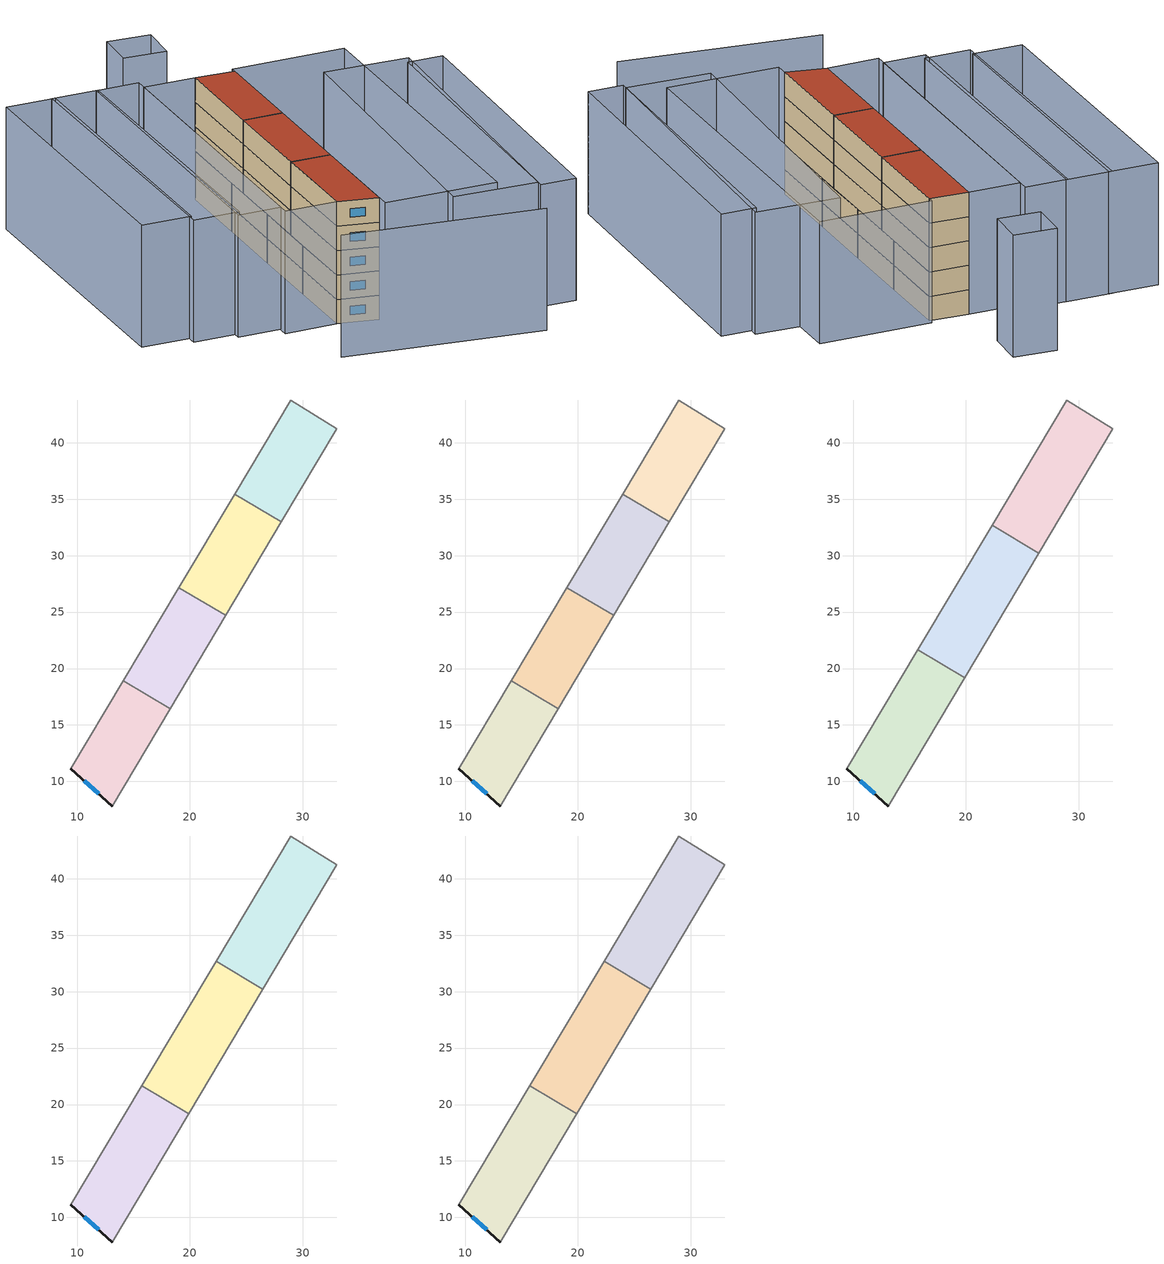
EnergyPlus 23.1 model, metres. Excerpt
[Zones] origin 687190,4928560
18fff07a786f9c95_F0_dwelling_0
 floor ground (EU_floor_Construction): 18.26,16.45 13.13,7.82 9.44,11.12 14.1,18.92 z0
 wall outside (EU_wall_Construction): 9.44,11.12 13.13,7.82 z0:3
 wall to 18fff07a786f9c95_F0_dwelling_1 (EU_wall_Construction): 18.26,16.45 14.1,18.92 z0:3
 wall adiabatic (EU_wall_Construction): 13.13,7.82 18.26,16.45 / 14.1,18.92 9.44,11.12 z0:3
 window (EU_Window_Construction): 10.64,10.04 11.93,8.89 z0.98:2.02
18fff07a786f9c95_F0_dwelling_1
 floor ground (EU_floor_Construction): 23.17,24.7 18.26,16.45 14.1,18.92 19.02,27.17 z0
 wall to 18fff07a786f9c95_F0_dwelling_2 (EU_wall_Construction): 23.17,24.7 19.02,27.17 z0:3
 wall adiabatic (EU_wall_Construction): 18.26,16.45 23.17,24.7 / 19.02,27.17 14.1,18.92 z0:3
18fff07a786f9c95_F0_dwelling_2
 floor ground (EU_floor_Construction): 28.09,32.99 23.17,24.7 19.02,27.17 23.96,35.44 z0
 wall to 18fff07a786f9c95_F0_dwelling_3 (EU_wall_Construction): 28.09,32.99 23.96,35.44 z0:3
 wall adiabatic (EU_wall_Construction): 23.17,24.7 28.09,32.99 / 23.96,35.44 19.02,27.17 z0:3
18fff07a786f9c95_F0_dwelling_3
 floor ground (EU_floor_Construction): 33,41.25 28.09,32.99 23.96,35.44 28.94,43.79 z0
 wall adiabatic (EU_wall_Construction): 28.09,32.99 33,41.25 28.94,43.79 23.96,35.44 z0:3
18fff07a786f9c95_F1_dwelling_0
 floor to 18fff07a786f9c95_F0_dwelling_0 (EU_floor_Construction): 18.26,16.45 13.13,7.82 9.44,11.12 14.1,18.92 z3
 wall outside (EU_wall_Construction): 9.44,11.12 13.13,7.82 z3:6
 wall to 18fff07a786f9c95_F1_dwelling_1 (EU_wall_Construction): 18.26,16.45 14.1,18.92 z3:6
 wall adiabatic (EU_wall_Construction): 13.13,7.82 18.26,16.45 / 14.1,18.92 9.44,11.12 z3:6
 window (EU_Window_Construction): 10.64,10.04 11.93,8.89 z3.98:5.02
18fff07a786f9c95_F1_dwelling_1
 floor to 18fff07a786f9c95_F0_dwelling_1 (EU_floor_Construction): 23.17,24.7 18.26,16.45 14.1,18.92 19.02,27.17 z3
 wall to 18fff07a786f9c95_F1_dwelling_2 (EU_wall_Construction): 23.17,24.7 19.02,27.17 z3:6
 wall adiabatic (EU_wall_Construction): 18.26,16.45 23.17,24.7 / 19.02,27.17 14.1,18.92 z3:6
18fff07a786f9c95_F1_dwelling_2
 floor to 18fff07a786f9c95_F0_dwelling_2 (EU_floor_Construction): 28.09,32.99 23.17,24.7 19.02,27.17 23.96,35.44 z3
 wall to 18fff07a786f9c95_F1_dwelling_3 (EU_wall_Construction): 28.09,32.99 23.96,35.44 z3:6
 wall adiabatic (EU_wall_Construction): 23.17,24.7 28.09,32.99 / 23.96,35.44 19.02,27.17 z3:6
18fff07a786f9c95_F1_dwelling_3
 floor to 18fff07a786f9c95_F0_dwelling_3 (EU_floor_Construction): 33,41.25 28.09,32.99 23.96,35.44 28.94,43.79 z3
 wall adiabatic (EU_wall_Construction): 28.09,32.99 33,41.25 28.94,43.79 23.96,35.44 z3:6
18fff07a786f9c95_F2_dwelling_0
 floor to 18fff07a786f9c95_F1_dwelling_0 (EU_floor_Construction): 18.26,16.45 13.13,7.82 9.44,11.12 14.1,18.92 z6
 floor to 18fff07a786f9c95_F1_dwelling_1 (EU_floor_Construction): 19.89,19.2 18.26,16.45 14.1,18.92 15.74,21.67 z6
 wall outside (EU_wall_Construction): 9.44,11.12 13.13,7.82 z6:9
 wall adiabatic (EU_wall_Construction): 13.13,7.82 19.89,19.2 / 15.74,21.67 9.44,11.12 z6:9
 wall to 18fff07a786f9c95_F2_dwelling_1 (EU_wall_Construction): 19.89,19.2 15.74,21.67 z6:9
 window (EU_Window_Construction): 10.64,10.04 11.93,8.89 z6.98:8.02
18fff07a786f9c95_F2_dwelling_1
 floor to 18fff07a786f9c95_F1_dwelling_1 (EU_floor_Construction): 23.17,24.7 19.89,19.2 15.74,21.67 19.02,27.17 z6
 floor to 18fff07a786f9c95_F1_dwelling_2 (EU_floor_Construction): 26.44,30.22 23.17,24.7 19.02,27.17 22.31,32.68 z6
 wall to 18fff07a786f9c95_F2_dwelling_2 (EU_wall_Construction): 26.44,30.22 22.31,32.68 z6:9
 wall adiabatic (EU_wall_Construction): 19.89,19.2 26.44,30.22 / 22.31,32.68 15.74,21.67 z6:9
18fff07a786f9c95_F2_dwelling_2
 floor to 18fff07a786f9c95_F1_dwelling_3 (EU_floor_Construction): 33,41.25 28.09,32.99 23.96,35.44 28.94,43.79 z6
 floor to 18fff07a786f9c95_F1_dwelling_2 (EU_floor_Construction): 28.09,32.99 26.44,30.22 22.31,32.68 23.96,35.44 z6
 wall adiabatic (EU_wall_Construction): 26.44,30.22 33,41.25 28.94,43.79 22.31,32.68 z6:9
18fff07a786f9c95_F3_dwelling_0
 floor to 18fff07a786f9c95_F2_dwelling_0 (EU_floor_Construction): 19.89,19.2 13.13,7.82 9.44,11.12 15.74,21.67 z9
 wall outside (EU_wall_Construction): 9.44,11.12 13.13,7.82 z9:12
 wall adiabatic (EU_wall_Construction): 13.13,7.82 19.89,19.2 / 15.74,21.67 9.44,11.12 z9:12
 wall to 18fff07a786f9c95_F3_dwelling_1 (EU_wall_Construction): 19.89,19.2 15.74,21.67 z9:12
 window (EU_Window_Construction): 10.64,10.04 11.93,8.89 z9.98:11.02
18fff07a786f9c95_F3_dwelling_1
 floor to 18fff07a786f9c95_F2_dwelling_1 (EU_floor_Construction): 26.44,30.22 19.89,19.2 15.74,21.67 22.31,32.68 z9
 wall to 18fff07a786f9c95_F3_dwelling_2 (EU_wall_Construction): 26.44,30.22 22.31,32.68 z9:12
 wall adiabatic (EU_wall_Construction): 19.89,19.2 26.44,30.22 / 22.31,32.68 15.74,21.67 z9:12
18fff07a786f9c95_F3_dwelling_2
 floor to 18fff07a786f9c95_F2_dwelling_2 (EU_floor_Construction): 33,41.25 26.44,30.22 22.31,32.68 28.94,43.79 z9
 wall adiabatic (EU_wall_Construction): 26.44,30.22 33,41.25 28.94,43.79 22.31,32.68 z9:12
18fff07a786f9c95_F4_dwelling_0
 floor to 18fff07a786f9c95_F3_dwelling_0 (EU_floor_Construction): 19.89,19.2 13.13,7.82 9.44,11.12 15.74,21.67 z12
 wall outside (EU_wall_Construction): 9.44,11.12 13.13,7.82 z12:15
 wall adiabatic (EU_wall_Construction): 13.13,7.82 19.89,19.2 / 15.74,21.67 9.44,11.12 z12:15
 wall to 18fff07a786f9c95_F4_dwelling_1 (EU_wall_Construction): 19.89,19.2 15.74,21.67 z12:15
 window (EU_Window_Construction): 10.64,10.04 11.93,8.89 z12.98:14.02
 roof outside (EU_roof_Construction): 13.13,7.82 19.89,19.2 15.74,21.67 9.44,11.12 z15
18fff07a786f9c95_F4_dwelling_1
 floor to 18fff07a786f9c95_F3_dwelling_1 (EU_floor_Construction): 26.44,30.22 19.89,19.2 15.74,21.67 22.31,32.68 z12
 wall to 18fff07a786f9c95_F4_dwelling_2 (EU_wall_Construction): 26.44,30.22 22.31,32.68 z12:15
 wall adiabatic (EU_wall_Construction): 19.89,19.2 26.44,30.22 / 22.31,32.68 15.74,21.67 z12:15
 roof outside (EU_roof_Construction): 19.89,19.2 26.44,30.22 22.31,32.68 15.74,21.67 z15
18fff07a786f9c95_F4_dwelling_2
 floor to 18fff07a786f9c95_F3_dwelling_2 (EU_floor_Construction): 33,41.25 26.44,30.22 22.31,32.68 28.94,43.79 z12
 wall adiabatic (EU_wall_Construction): 26.44,30.22 33,41.25 28.94,43.79 22.31,32.68 z12:15
 roof outside (EU_roof_Construction): 26.44,30.22 33,41.25 28.94,43.79 22.31,32.68 z15
shading: 2.11,5.42 21.44,-9.35 / 49.76,24.36 30.13,-7.34 / 30.13,-7.34 26.47,-5.08 / 26.47,-5.08 46.1,26.62 / 46.1,26.62 49.76,24.36 / 47.1,27.17 26.87,-4.43 / 26.87,-4.43 18.13,1.16 / 18.13,1.16 38.36,32.77 / 38.36,32.77 47.1,27.17 / 12.32,6.45 33.29,41.74 / 33.29,41.74 45.22,34.65 / 45.22,34.65 24.25,-0.64 / 24.25,-0.64 12.32,6.45 / 28.99,43.87 9.44,11.12 / 9.44,11.12 3.97,14.38 / 3.97,14.38 23.52,47.13 / 23.52,47.13 28.99,43.87 / 24.18,48.24 4.62,15.41 / 4.62,15.41 0.08,18.12 / 0.08,18.12 19.64,50.94 / 19.64,50.94 24.18,48.24 / 19.91,50.95 1.04,18.62 / 1.04,18.62 -3.86,21.48 / -3.86,21.48 15.01,53.81 / 15.01,53.81 19.91,50.95 / 15.36,53.62 -3.12,22.35 / -3.12,22.35 -8.35,25.44 / -8.35,25.44 10.12,56.72 / 10.12,56.72 15.36,53.62 / 31.57,57.71 35.97,54.76 / 35.97,54.76 33.2,50.63 / 33.2,50.63 28.8,53.59 / 28.8,53.59 31.57,57.71 z0:15
[Building]
EU S2 Campaign: North Axis=0; Terrain=City; Solar Distribution=FullExterior
[Site:Location]
Bologna: Latitude=44.5; Longitude=11.25; Time Zone=1; Elevation=37
[SizingPeriod:WeatherFileDays]
AnnualSizingPeriod: Begin Month=1; Begin Day of Month=1; End Month=12; End Day of Month=31; Day of Week for Start Day=Monday; Use Weather File Daylight Saving Period=No; Use Weather File Rain and Snow Indicators=No
[MATERIAL]
EU_InternalMass_Material: Roughness=MediumRough; Thickness=0.1; Conductivity=1; Density=1800; Specific Heat=900; Thermal Absorptance=0.9; Solar Absorptance=0.7; Visible Absorptance=0.7
[MATERIAL:NOMASS] Roughness=MediumRough; Thermal Absorptance=0.9; Solar Absorptance=0.7; Visible Absorptance=0.7
Name | Thermal Resistance
EU_wall_NoMass | 0.905828
EU_roof_NoMass | 0.37593
EU_floor_NoMass | 0.67114
[WINDOWMATERIAL:SIMPLEGLAZINGSYSTEM]
EU_Window_SimpleGlazing: UFactor=4.52486; Solar Heat Gain Coefficient=0.85; Visible Transmittance=0.85
[CONSTRUCTION]
EU_wall_Construction: EU_wall_NoMass
EU_roof_Construction: EU_roof_NoMass
EU_floor_Construction: EU_floor_NoMass
EU_Window_Construction: EU_Window_SimpleGlazing
EU_InternalMass_Construction: EU_InternalMass_Material
[ZONE] Type=1; Multiplier=1; Ceiling Height=autocalculate; Floor Area=autocalculate; Part of Total Floor Area=Yes
Name | Volume
18fff07a786f9c95_F0_dwelling_0; 18fff07a786f9c95_F1_dwelling_0 | 139.19
18fff07a786f9c95_F2_dwelling_0; 18fff07a786f9c95_F3_dwelling_0; 18fff07a786f9c95_F4_dwelling_0 | 185.588
18fff07a786f9c95_F0_dwelling_1; 18fff07a786f9c95_F1_dwelling_1 | 139.211
18fff07a786f9c95_F2_dwelling_1; 18fff07a786f9c95_F3_dwelling_1; 18fff07a786f9c95_F4_dwelling_1 | 185.572
18fff07a786f9c95_F0_dwelling_2; 18fff07a786f9c95_F1_dwelling_2 | 139.17
18fff07a786f9c95_F2_dwelling_2; 18fff07a786f9c95_F3_dwelling_2; 18fff07a786f9c95_F4_dwelling_2 | 185.566
18fff07a786f9c95_F0_dwelling_3; 18fff07a786f9c95_F1_dwelling_3 | 139.184
[INTERNALMASS] Construction=EU_InternalMass_Construction
Name | Zone or ZoneList | Surface Area
18fff07a786f9c95_F0_dwelling_0_EU_InternalMass | 18fff07a786f9c95_F0_dwelling_0 | 46.3968
18fff07a786f9c95_F0_dwelling_1_EU_InternalMass | 18fff07a786f9c95_F0_dwelling_1 | 46.4036
18fff07a786f9c95_F0_dwelling_2_EU_InternalMass | 18fff07a786f9c95_F0_dwelling_2 | 46.39
18fff07a786f9c95_F0_dwelling_3_EU_InternalMass | 18fff07a786f9c95_F0_dwelling_3 | 46.3945
18fff07a786f9c95_F1_dwelling_0_EU_InternalMass | 18fff07a786f9c95_F1_dwelling_0 | 46.3968
18fff07a786f9c95_F1_dwelling_1_EU_InternalMass | 18fff07a786f9c95_F1_dwelling_1 | 46.4036
18fff07a786f9c95_F1_dwelling_2_EU_InternalMass | 18fff07a786f9c95_F1_dwelling_2 | 46.39
18fff07a786f9c95_F1_dwelling_3_EU_InternalMass | 18fff07a786f9c95_F1_dwelling_3 | 46.3945
18fff07a786f9c95_F2_dwelling_0_EU_InternalMass | 18fff07a786f9c95_F2_dwelling_0 | 61.8627
18fff07a786f9c95_F2_dwelling_1_EU_InternalMass | 18fff07a786f9c95_F2_dwelling_1 | 61.8578
18fff07a786f9c95_F2_dwelling_2_EU_InternalMass | 18fff07a786f9c95_F2_dwelling_2 | 61.8556
18fff07a786f9c95_F3_dwelling_0_EU_InternalMass | 18fff07a786f9c95_F3_dwelling_0 | 61.8627
18fff07a786f9c95_F3_dwelling_1_EU_InternalMass | 18fff07a786f9c95_F3_dwelling_1 | 61.8578
18fff07a786f9c95_F3_dwelling_2_EU_InternalMass | 18fff07a786f9c95_F3_dwelling_2 | 61.8556
18fff07a786f9c95_F4_dwelling_0_EU_InternalMass | 18fff07a786f9c95_F4_dwelling_0 | 61.8627
18fff07a786f9c95_F4_dwelling_1_EU_InternalMass | 18fff07a786f9c95_F4_dwelling_1 | 61.8578
18fff07a786f9c95_F4_dwelling_2_EU_InternalMass | 18fff07a786f9c95_F4_dwelling_2 | 61.8556
[OTHEREQUIPMENT] Fuel Type=Electricity; Design Level Calculation Method=Watts/Area; Power per Zone Floor Area=1; Fraction Latent=0; Fraction Radiant=0; Fraction Lost=0; Carbon Dioxide Generation Rate=0; EndUse Subcategory=EU_Step8_InternalGains
Name | Zone or ZoneList or Space or SpaceList | Schedule
EU_Step8_InternalGain_18fff07a786f9c95_F0_dwelling_0_f000 | 18fff07a786f9c95_F0_dwelling_0 | EU_Step8_GainSchedule_18fff07a786f9c95_F0_dwelling_0_f000
EU_Step8_InternalGain_18fff07a786f9c95_F0_dwelling_1_f000 | 18fff07a786f9c95_F0_dwelling_1 | EU_Step8_GainSchedule_18fff07a786f9c95_F0_dwelling_1_f000
EU_Step8_InternalGain_18fff07a786f9c95_F0_dwelling_2_f000 | 18fff07a786f9c95_F0_dwelling_2 | EU_Step8_GainSchedule_18fff07a786f9c95_F0_dwelling_2_f000
EU_Step8_InternalGain_18fff07a786f9c95_F0_dwelling_3_f000 | 18fff07a786f9c95_F0_dwelling_3 | EU_Step8_GainSchedule_18fff07a786f9c95_F0_dwelling_3_f000
EU_Step8_InternalGain_18fff07a786f9c95_F1_dwelling_0_f000 | 18fff07a786f9c95_F1_dwelling_0 | EU_Step8_GainSchedule_18fff07a786f9c95_F1_dwelling_0_f000
EU_Step8_InternalGain_18fff07a786f9c95_F1_dwelling_1_f000 | 18fff07a786f9c95_F1_dwelling_1 | EU_Step8_GainSchedule_18fff07a786f9c95_F1_dwelling_1_f000
EU_Step8_InternalGain_18fff07a786f9c95_F1_dwelling_2_f000 | 18fff07a786f9c95_F1_dwelling_2 | EU_Step8_GainSchedule_18fff07a786f9c95_F1_dwelling_2_f000
EU_Step8_InternalGain_18fff07a786f9c95_F1_dwelling_3_f000 | 18fff07a786f9c95_F1_dwelling_3 | EU_Step8_GainSchedule_18fff07a786f9c95_F1_dwelling_3_f000
EU_Step8_InternalGain_18fff07a786f9c95_F2_dwelling_0_f000 | 18fff07a786f9c95_F2_dwelling_0 | EU_Step8_GainSchedule_18fff07a786f9c95_F2_dwelling_0_f000
EU_Step8_InternalGain_18fff07a786f9c95_F2_dwelling_1_f000 | 18fff07a786f9c95_F2_dwelling_1 | EU_Step8_GainSchedule_18fff07a786f9c95_F2_dwelling_1_f000
EU_Step8_InternalGain_18fff07a786f9c95_F2_dwelling_2_f000 | 18fff07a786f9c95_F2_dwelling_2 | EU_Step8_GainSchedule_18fff07a786f9c95_F2_dwelling_2_f000
EU_Step8_InternalGain_18fff07a786f9c95_F3_dwelling_0_f000 | 18fff07a786f9c95_F3_dwelling_0 | EU_Step8_GainSchedule_18fff07a786f9c95_F3_dwelling_0_f000
EU_Step8_InternalGain_18fff07a786f9c95_F3_dwelling_1_f000 | 18fff07a786f9c95_F3_dwelling_1 | EU_Step8_GainSchedule_18fff07a786f9c95_F3_dwelling_1_f000
EU_Step8_InternalGain_18fff07a786f9c95_F3_dwelling_2_f000 | 18fff07a786f9c95_F3_dwelling_2 | EU_Step8_GainSchedule_18fff07a786f9c95_F3_dwelling_2_f000
EU_Step8_InternalGain_18fff07a786f9c95_F4_dwelling_0_f000 | 18fff07a786f9c95_F4_dwelling_0 | EU_Step8_GainSchedule_18fff07a786f9c95_F4_dwelling_0_f000
EU_Step8_InternalGain_18fff07a786f9c95_F4_dwelling_1_f000 | 18fff07a786f9c95_F4_dwelling_1 | EU_Step8_GainSchedule_18fff07a786f9c95_F4_dwelling_1_f000
EU_Step8_InternalGain_18fff07a786f9c95_F4_dwelling_2_f000 | 18fff07a786f9c95_F4_dwelling_2 | EU_Step8_GainSchedule_18fff07a786f9c95_F4_dwelling_2_f000
[ZONEVENTILATION:DESIGNFLOWRATE] Schedule=EU_AlwaysOn; Design Flow Rate Calculation Method=AirChanges/Hour; Air Changes per Hour=0.73129; Ventilation Type=Natural; Fan Pressure Rise=0; Fan Total Efficiency=1; Constant Term Coefficient=1; Temperature Term Coefficient=0; Velocity Term Coefficient=0; Velocity Squared Term Coefficient=0; Minimum Indoor Temperature=-100; Maximum Indoor Temperature=100; Delta Temperature=-100; Minimum Outdoor Temperature=-100; Maximum Outdoor Temperature=100; Maximum Wind Speed=40
Name | Zone or ZoneList or Space or SpaceList
EU_ConstantAir_18fff07a786f9c95_F0_dwelling_0 | 18fff07a786f9c95_F0_dwelling_0
EU_ConstantAir_18fff07a786f9c95_F0_dwelling_1 | 18fff07a786f9c95_F0_dwelling_1
EU_ConstantAir_18fff07a786f9c95_F0_dwelling_2 | 18fff07a786f9c95_F0_dwelling_2
EU_ConstantAir_18fff07a786f9c95_F0_dwelling_3 | 18fff07a786f9c95_F0_dwelling_3
EU_ConstantAir_18fff07a786f9c95_F1_dwelling_0 | 18fff07a786f9c95_F1_dwelling_0
EU_ConstantAir_18fff07a786f9c95_F1_dwelling_1 | 18fff07a786f9c95_F1_dwelling_1
EU_ConstantAir_18fff07a786f9c95_F1_dwelling_2 | 18fff07a786f9c95_F1_dwelling_2
EU_ConstantAir_18fff07a786f9c95_F1_dwelling_3 | 18fff07a786f9c95_F1_dwelling_3
EU_ConstantAir_18fff07a786f9c95_F2_dwelling_0 | 18fff07a786f9c95_F2_dwelling_0
EU_ConstantAir_18fff07a786f9c95_F2_dwelling_1 | 18fff07a786f9c95_F2_dwelling_1
EU_ConstantAir_18fff07a786f9c95_F2_dwelling_2 | 18fff07a786f9c95_F2_dwelling_2
EU_ConstantAir_18fff07a786f9c95_F3_dwelling_0 | 18fff07a786f9c95_F3_dwelling_0
EU_ConstantAir_18fff07a786f9c95_F3_dwelling_1 | 18fff07a786f9c95_F3_dwelling_1
EU_ConstantAir_18fff07a786f9c95_F3_dwelling_2 | 18fff07a786f9c95_F3_dwelling_2
EU_ConstantAir_18fff07a786f9c95_F4_dwelling_0 | 18fff07a786f9c95_F4_dwelling_0
EU_ConstantAir_18fff07a786f9c95_F4_dwelling_1 | 18fff07a786f9c95_F4_dwelling_1
EU_ConstantAir_18fff07a786f9c95_F4_dwelling_2 | 18fff07a786f9c95_F4_dwelling_2
[HVACTEMPLATE:THERMOSTAT] Constant Heating Setpoint=20; Constant Cooling Setpoint=50
EU_HeatOnly_18fff07a786f9c95_F0_dwelling_0; EU_HeatOnly_18fff07a786f9c95_F0_dwelling_1; EU_HeatOnly_18fff07a786f9c95_F0_dwelling_2; EU_HeatOnly_18fff07a786f9c95_F0_dwelling_3; EU_HeatOnly_18fff07a786f9c95_F1_dwelling_0; EU_HeatOnly_18fff07a786f9c95_F1_dwelling_1; EU_HeatOnly_18fff07a786f9c95_F1_dwelling_2; EU_HeatOnly_18fff07a786f9c95_F1_dwelling_3; EU_HeatOnly_18fff07a786f9c95_F2_dwelling_0; EU_HeatOnly_18fff07a786f9c95_F2_dwelling_1; EU_HeatOnly_18fff07a786f9c95_F2_dwelling_2; EU_HeatOnly_18fff07a786f9c95_F3_dwelling_0; EU_HeatOnly_18fff07a786f9c95_F3_dwelling_1; EU_HeatOnly_18fff07a786f9c95_F3_dwelling_2; EU_HeatOnly_18fff07a786f9c95_F4_dwelling_0; EU_HeatOnly_18fff07a786f9c95_F4_dwelling_1; EU_HeatOnly_18fff07a786f9c95_F4_dwelling_2
[HVACTEMPLATE:ZONE:IDEALLOADSAIRSYSTEM] System Availability Schedule=EU_AlwaysOn; Maximum Heating Supply Air Temperature=50; Minimum Cooling Supply Air Temperature=13; Maximum Heating Supply Air Humidity Ratio=0.0156; Minimum Cooling Supply Air Humidity Ratio=0.0077; Heating Limit=NoLimit; Cooling Limit=NoLimit; Heating Availability Schedule=EU_AlwaysOn; Cooling Availability Schedule=EU_CoolingOff; Dehumidification Control Type=ConstantSensibleHeatRatio; Cooling Sensible Heat Ratio=0.7; Dehumidification Setpoint=60; Humidification Control Type=None; Humidification Setpoint=30; Outdoor Air Method=None; Outdoor Air Flow Rate per Person=0.00944; Outdoor Air Flow Rate per Zone Floor Area=0; Outdoor Air Flow Rate per Zone=0; Demand Controlled Ventilation Type=None; Outdoor Air Economizer Type=NoEconomizer; Heat Recovery Type=None; Sensible Heat Recovery Effectiveness=0.7; Latent Heat Recovery Effectiveness=0.65
Name | Template Thermostat
18fff07a786f9c95_F0_dwelling_0 | EU_HeatOnly_18fff07a786f9c95_F0_dwelling_0
18fff07a786f9c95_F0_dwelling_1 | EU_HeatOnly_18fff07a786f9c95_F0_dwelling_1
18fff07a786f9c95_F0_dwelling_2 | EU_HeatOnly_18fff07a786f9c95_F0_dwelling_2
18fff07a786f9c95_F0_dwelling_3 | EU_HeatOnly_18fff07a786f9c95_F0_dwelling_3
18fff07a786f9c95_F1_dwelling_0 | EU_HeatOnly_18fff07a786f9c95_F1_dwelling_0
18fff07a786f9c95_F1_dwelling_1 | EU_HeatOnly_18fff07a786f9c95_F1_dwelling_1
18fff07a786f9c95_F1_dwelling_2 | EU_HeatOnly_18fff07a786f9c95_F1_dwelling_2
18fff07a786f9c95_F1_dwelling_3 | EU_HeatOnly_18fff07a786f9c95_F1_dwelling_3
18fff07a786f9c95_F2_dwelling_0 | EU_HeatOnly_18fff07a786f9c95_F2_dwelling_0
18fff07a786f9c95_F2_dwelling_1 | EU_HeatOnly_18fff07a786f9c95_F2_dwelling_1
18fff07a786f9c95_F2_dwelling_2 | EU_HeatOnly_18fff07a786f9c95_F2_dwelling_2
18fff07a786f9c95_F3_dwelling_0 | EU_HeatOnly_18fff07a786f9c95_F3_dwelling_0
18fff07a786f9c95_F3_dwelling_1 | EU_HeatOnly_18fff07a786f9c95_F3_dwelling_1
18fff07a786f9c95_F3_dwelling_2 | EU_HeatOnly_18fff07a786f9c95_F3_dwelling_2
18fff07a786f9c95_F4_dwelling_0 | EU_HeatOnly_18fff07a786f9c95_F4_dwelling_0
18fff07a786f9c95_F4_dwelling_1 | EU_HeatOnly_18fff07a786f9c95_F4_dwelling_1
18fff07a786f9c95_F4_dwelling_2 | EU_HeatOnly_18fff07a786f9c95_F4_dwelling_2
[SIZING:ZONE] Zone Cooling Design Supply Air Temperature Input Method=SupplyAirTemperature; Zone Cooling Design Supply Air Temperature=13; Zone Heating Design Supply Air Temperature Input Method=SupplyAirTemperature; Zone Heating Design Supply Air Temperature=50; Zone Cooling Design Supply Air Humidity Ratio=0.008; Zone Heating Design Supply Air Humidity Ratio=0.008; Cooling Design Air Flow Method=DesignDay; Cooling Design Air Flow Rate=0; Cooling Minimum Air Flow per Zone Floor Area=0.000762; Cooling Minimum Air Flow=0; Cooling Minimum Air Flow Fraction=0.2; Heating Design Air Flow Method=DesignDay; Heating Design Air Flow Rate=0; Heating Maximum Air Flow per Zone Floor Area=0.002032; Heating Maximum Air Flow=0.141576; Heating Maximum Air Flow Fraction=0.3; Account for Dedicated Outdoor Air System=No; Dedicated Outdoor Air System Control Strategy=NeutralSupplyAir; Dedicated Outdoor Air Low Setpoint Temperature for Design=autosize; Dedicated Outdoor Air High Setpoint Temperature for Design=autosize; Zone Load Sizing Method=Sensible Load Only No Latent Load; Zone Latent Cooling Design Supply Air Humidity Ratio Input Method=HumidityRatioDifference; Zone Cooling Design Supply Air Humidity Ratio Difference=0.005; Zone Latent Heating Design Supply Air Humidity Ratio Input Method=HumidityRatioDifference; Zone Humidification Design Supply Air Humidity Ratio Difference=0.005
18fff07a786f9c95_F0_dwelling_0; 18fff07a786f9c95_F0_dwelling_1; 18fff07a786f9c95_F0_dwelling_2; 18fff07a786f9c95_F0_dwelling_3; 18fff07a786f9c95_F1_dwelling_0; 18fff07a786f9c95_F1_dwelling_1; 18fff07a786f9c95_F1_dwelling_2; 18fff07a786f9c95_F1_dwelling_3; 18fff07a786f9c95_F2_dwelling_0; 18fff07a786f9c95_F2_dwelling_1; 18fff07a786f9c95_F2_dwelling_2; 18fff07a786f9c95_F3_dwelling_0; 18fff07a786f9c95_F3_dwelling_1; 18fff07a786f9c95_F3_dwelling_2; 18fff07a786f9c95_F4_dwelling_0; 18fff07a786f9c95_F4_dwelling_1; 18fff07a786f9c95_F4_dwelling_2
[SCHEDULE:CONSTANT]
Name | Hourly Value
EU_AlwaysOn | 1
EU_CoolingOff | 0
[SCHEDULE:FILE] Column Number=1; Rows to Skip at Top=0; Number of Hours of Data=8760; Column Separator=Comma; Interpolate to Timestep=No; Minutes per Item=60; Adjust Schedule for Daylight Savings=Yes
Name | File
EU_Step8_GainSchedule_18fff07a786f9c95_F0_dwelling_0_f000 | ../../schedules/18fff07a786f9c95/18fff07a786f9c95_F0_dwelling_0_f000_gain.csv
EU_Step8_GainSchedule_18fff07a786f9c95_F0_dwelling_1_f000 | ../../schedules/18fff07a786f9c95/18fff07a786f9c95_F0_dwelling_1_f000_gain.csv
EU_Step8_GainSchedule_18fff07a786f9c95_F0_dwelling_2_f000 | ../../schedules/18fff07a786f9c95/18fff07a786f9c95_F0_dwelling_2_f000_gain.csv
EU_Step8_GainSchedule_18fff07a786f9c95_F0_dwelling_3_f000 | ../../schedules/18fff07a786f9c95/18fff07a786f9c95_F0_dwelling_3_f000_gain.csv
EU_Step8_GainSchedule_18fff07a786f9c95_F1_dwelling_0_f000 | ../../schedules/18fff07a786f9c95/18fff07a786f9c95_F1_dwelling_0_f000_gain.csv
EU_Step8_GainSchedule_18fff07a786f9c95_F1_dwelling_1_f000 | ../../schedules/18fff07a786f9c95/18fff07a786f9c95_F1_dwelling_1_f000_gain.csv
EU_Step8_GainSchedule_18fff07a786f9c95_F1_dwelling_2_f000 | ../../schedules/18fff07a786f9c95/18fff07a786f9c95_F1_dwelling_2_f000_gain.csv
EU_Step8_GainSchedule_18fff07a786f9c95_F1_dwelling_3_f000 | ../../schedules/18fff07a786f9c95/18fff07a786f9c95_F1_dwelling_3_f000_gain.csv
EU_Step8_GainSchedule_18fff07a786f9c95_F2_dwelling_0_f000 | ../../schedules/18fff07a786f9c95/18fff07a786f9c95_F2_dwelling_0_f000_gain.csv
EU_Step8_GainSchedule_18fff07a786f9c95_F2_dwelling_1_f000 | ../../schedules/18fff07a786f9c95/18fff07a786f9c95_F2_dwelling_1_f000_gain.csv
EU_Step8_GainSchedule_18fff07a786f9c95_F2_dwelling_2_f000 | ../../schedules/18fff07a786f9c95/18fff07a786f9c95_F2_dwelling_2_f000_gain.csv
EU_Step8_GainSchedule_18fff07a786f9c95_F3_dwelling_0_f000 | ../../schedules/18fff07a786f9c95/18fff07a786f9c95_F3_dwelling_0_f000_gain.csv
EU_Step8_GainSchedule_18fff07a786f9c95_F3_dwelling_1_f000 | ../../schedules/18fff07a786f9c95/18fff07a786f9c95_F3_dwelling_1_f000_gain.csv
EU_Step8_GainSchedule_18fff07a786f9c95_F3_dwelling_2_f000 | ../../schedules/18fff07a786f9c95/18fff07a786f9c95_F3_dwelling_2_f000_gain.csv
EU_Step8_GainSchedule_18fff07a786f9c95_F4_dwelling_0_f000 | ../../schedules/18fff07a786f9c95/18fff07a786f9c95_F4_dwelling_0_f000_gain.csv
EU_Step8_GainSchedule_18fff07a786f9c95_F4_dwelling_1_f000 | ../../schedules/18fff07a786f9c95/18fff07a786f9c95_F4_dwelling_1_f000_gain.csv
EU_Step8_GainSchedule_18fff07a786f9c95_F4_dwelling_2_f000 | ../../schedules/18fff07a786f9c95/18fff07a786f9c95_F4_dwelling_2_f000_gain.csv
